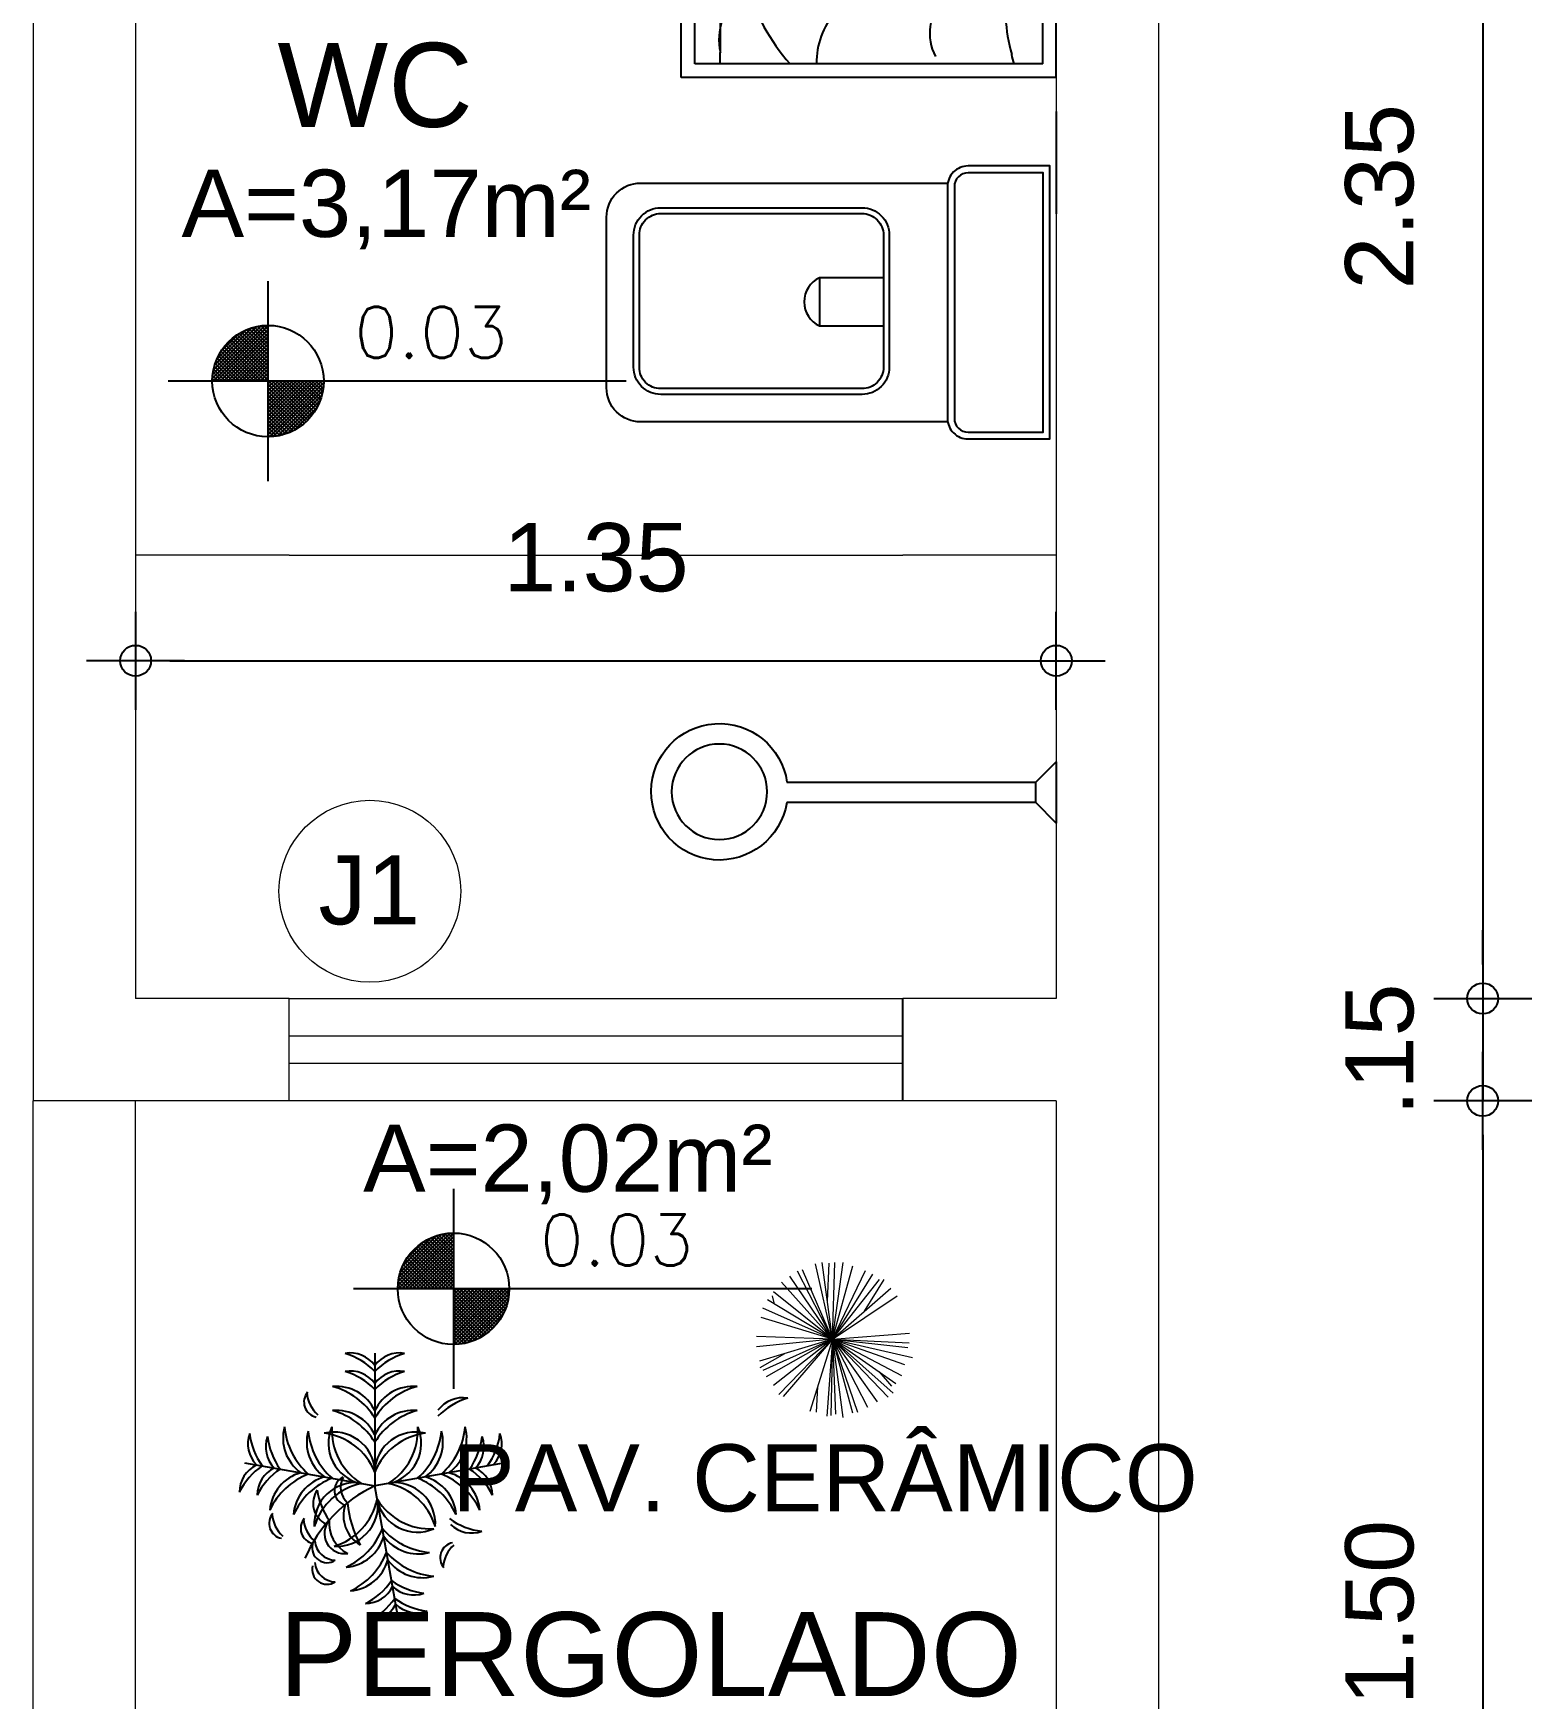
# Model space of a CAD drawing. Header units: millimetres. Extents: x 1345 to 2117, y 1214 to 1365.
# Drawn here: x 1872.81 to 1875.007, y 1282.969 to 1285.409 of the extents above; entities that cross this region are included whole.
import ezdxf

# ---------------------------------------------------------------- set-up
doc = ezdxf.new("R2010")
doc.units = ezdxf.units.MM
doc.header["$LTSCALE"] = 0.5
for name, color, linetype in [('02', 2, 'Continuous'), ('DIVERSOS', 4, 'Continuous'), ('ESQUADRIA', 3, 'Continuous'), ('FMPLANT', 3, 'Continuous'), ('MOBIL-I', 251, 'Continuous'), ('parede', 2, 'Continuous'), ('PISO', 8, 'Continuous'), ('TEXTO2', 3, 'Continuous'), ('TXT_0', 7, 'Continuous')]:
    doc.layers.add(name, color=color, linetype=linetype)
doc.styles.add('ADITIVOCAD', font='ROMANS.shx')
doc.styles.add('SANSSERIF', font='sas_____.pfb', dxfattribs={"height": 1})
doc.styles.get("Standard").update_dxf_attribs({"font": 'arial.ttf'})
doc.dimstyles.new('ESCALA50', dxfattribs={"dimtxt": 0.1, "dimasz": 0.05, "dimexe": 0.18, "dimexo": 0.06, "dimgap": 0.1, "dimtad": 1, "dimzin": 4, "dimdsep": 46, "dimtxsty": 'Standard', "dimblk": 'BOLA', "dimcen": -0.06, "dimse1": 1, "dimse2": 1, "dimclrd": 7, "dimclrt": 7, "dimadec": 0, "dimazin": 0, "dimtfac": 1, "dimtix": 1, "dimtmove": 0, "dimatfit": 3, "dimldrblk": 'BOLA', "dimfxl": 0, "dimtolj": 1, "dimtzin": 4, "dimarcsym": 0})

# ---------------------------------------------------------------- blocks, each defined once
blk = doc.blocks.new('ADC_CHUVEIRO')
for p, q in [((0, 0.045), (0, -0.045)), ((0.03, 0.015), (0, 0.045)), ((0.395, 0.015), (0.03, 0.015)), ((0.03, -0.015), (0.03, 0.015)), ((0, -0.045), (0.03, -0.015)), ((0.03, -0.015), (0.3953, -0.015))]:
    blk.add_line(p, q)
blk.add_circle((0.494, 0.0009), 0.07)
blk.add_arc((0.494, 0.0009), 0.1, 189.1456, 171.891)
blk = doc.blocks.new('ADC_VASO_02')
blk.add_lwpolyline([(-0.175, 0.15), (-0.175, 0.6, -0.414214), (-0.125, 0.65), (0.125, 0.65, -0.414214), (0.175, 0.6), (0.175, 0.1496)], format="xyb")
for points in [[(0.1388, 0.2754, -0.414214), (0.0988, 0.2354), (-0.0948, 0.2354, -0.414214), (-0.1348, 0.2754), (-0.1348, 0.5704, -0.414214), (-0.0948, 0.6104), (0.0988, 0.6104, -0.414214), (0.1388, 0.5704)], [(0.1303, 0.2754, -0.414214), (0.0988, 0.2439), (-0.0948, 0.2439, -0.414214), (-0.1263, 0.2754), (-0.1263, 0.5704, -0.414214), (-0.0948, 0.6019), (0.0988, 0.6019, -0.414214), (0.1303, 0.5704)], [(-0.17, 0.15, 0.414214), (-0.2, 0.12), (-0.2, 0), (0.2, 0), (0.2, 0.12, 0.414214), (0.17, 0.15)], [(-0.17, 0.14, 0.414214), (-0.19, 0.12), (-0.19, 0.01), (0.19, 0.01), (0.19, 0.12, 0.414214), (0.17, 0.14)]]:
    blk.add_lwpolyline(points, format="xyb", close=True)
blk.add_lwpolyline([(0.0363, 0.2439), (0.0363, 0.3375), (-0.0344, 0.3375), (-0.0344, 0.2439)])
blk.add_arc((0.0009, 0.3215), 0.0388, 24.3951, 155.6049)
blk = doc.blocks.new('ADC_LAV_05')
for p, q in [((0, 0), (0, 0.55)), ((0, 0.55), (0.7704, 0.55)), ((0.7704, 0.55), (1, 0.3206)), ((0.02, 0.53), (0.7621, 0.53)), ((0.02, 0.02), (0.02, 0.53)), ((0.7621, 0.53), (0.98, 0.3123)), ((1, 0), (1, 0.3206)), ((0.98, 0.02), (0.98, 0.3123)), ((0, 0), (1, 0)), ((0.02, 0.02), (0.98, 0.02))]:
    blk.add_line(p, q)
for points in [[(0.4062, 0.1206, 0.083485), (0.4944, 0.1354, 0.090959), (0.566, 0.1759, 0.104004), (0.6157, 0.239, 0.115577), (0.6322, 0.3095, 0.115577), (0.6157, 0.38, 0.104004), (0.566, 0.443, 0.090959), (0.4944, 0.4835, 0.083485), (0.4062, 0.4983, 0.083485), (0.3179, 0.4835, 0.090959), (0.2463, 0.443, 0.104004), (0.1966, 0.38, 0.115577), (0.1801, 0.3095, 0.115577), (0.1966, 0.239, 0.104004), (0.2463, 0.1759, 0.090959), (0.3179, 0.1354, 0.083485)], [(0.4062, 0.1248, 0.083485), (0.493, 0.1394, 0.090959), (0.5633, 0.1791, 0.104004), (0.6119, 0.2408, 0.115577), (0.628, 0.3095, 0.115577), (0.6119, 0.3781, 0.104004), (0.5633, 0.4398, 0.090959), (0.493, 0.4795, 0.083485), (0.4062, 0.4941, 0.083485), (0.3193, 0.4795, 0.090959), (0.249, 0.4398, 0.104004), (0.2004, 0.3781, 0.115577), (0.1843, 0.3095, 0.115577), (0.2004, 0.2408, 0.104004), (0.249, 0.1791, 0.090959), (0.3193, 0.1394, 0.083485)]]:
    blk.add_lwpolyline(points, format="xyb", close=True)
for radius in [0.0339, 0.025]:
    blk.add_circle((0.4055, 0.2206), radius)
for centre, radius, start, end in [((0.4995, 0.9177), 0.4342, 269.3247, 295.8903), ((0.76, 0.3809), 0.1624, 113.3641, 115.8903), ((0.0559, 1.3962), 0.9039, 267.7229, 278.9638), ((0.0552, 0.402), 0.0926, 41.3487, 101.8141), ((0.2875, -0.0718), 0.5823, 78.2401, 98.9638), ((0.2605, 0.3465), 0.1245, 78.9955, 123.3333), ((0.2201, 0.1636), 0.3026, 106.3243, 131.3792), ((0.1665, 0.4999), 0.0556, 221.3487, 297.4318), ((0.6508, 0.2793), 0.1756, 56.1908, 116.2902), ((1.1381, 1.007), 0.7001, 236.1908, 255.5369), ((0.9639, 0.4778), 0.2217, 193.7216, 269.9715), ((0.0206, 0.2349), 0.1168, 49.9343, 90.2724), ((0.3586, 0.6369), 0.4085, 229.9343, 244.0853), ((0.5983, 0.255), 0.0641, 344.5869, 58.1135), ((0.6184, 0.1896), 0.0639, 49.2661, 86.8336), ((0.7799, 0.3241), 0.1475, 215.7175, 274.1895), ((0.0641, 0.1144), 0.0713, 44.7702, 118.1843), ((0.363, 0.8774), 0.8206, 280.1922, 301.4107), ((0.8604, 0.032), 0.1609, 66.126, 115.6626), ((0.9822, 0.3072), 0.1401, 246.126, 269.1113), ((0.2056, 0.2549), 0.1281, 224.7702, 306.3582), ((0.8722, 0.3475), 0.2696, 267.8834, 293.5615), ((0.0957, -0.1456), 0.22, 78.1029, 106.3843), ((0.1688, 0.2014), 0.1346, 258.1029, 296.1994), ((0.8511, -0.2259), 0.3042, 87.8834, 109.2677), ((-0.0155, 0.2328), 0.1744, 281.75, 286.3843), ((0.4585, -0.1421), 0.2131, 111.0015, 130.4729), ((0.3613, 0.8866), 0.83, 271.4321, 280.1922), ((0.6495, -0.0622), 0.1173, 74.3079, 124.9939), ((0.688, 0.2406), 0.19, 267.9474, 289.2677)]:
    blk.add_arc(centre, radius, start, end)
for points in [[(0.2584, 0.4524), (0.2647, 0.4406), (0.2777, 0.465), (0.2797, 0.4531)], [(0.2777, 0.465), (0.2797, 0.4531), (0.2886, 0.471), (0.2899, 0.4611)], [(0.2886, 0.471), (0.2899, 0.4611), (0.3035, 0.4779), (0.2965, 0.4664)], [(0.3035, 0.4779), (0.2965, 0.4664), (0.3178, 0.4833), (0.3049, 0.4731)], [(0.231, 0.4287), (0.2403, 0.4137), (0.2433, 0.4404), (0.2513, 0.4271)], [(0.2433, 0.4404), (0.2513, 0.4271), (0.2584, 0.4524), (0.2647, 0.4406)], [(0.2176, 0.4133), (0.2336, 0.4041), (0.231, 0.4287), (0.2403, 0.4137)], [(0.1966, 0.38), (0.2152, 0.3688), (0.2049, 0.3949), (0.2213, 0.3828)], [(0.2049, 0.3949), (0.2213, 0.3828), (0.2176, 0.4133), (0.2336, 0.4041)], [(0.19, 0.3646), (0.2108, 0.3551), (0.1966, 0.38), (0.2152, 0.3688)], [(0.1821, 0.3345), (0.2054, 0.3236), (0.1859, 0.352), (0.2075, 0.3406)], [(0.1859, 0.352), (0.2075, 0.3406), (0.19, 0.3646), (0.2108, 0.3551)], [(0.1801, 0.311), (0.2052, 0.3059), (0.1808, 0.324), (0.205, 0.3144)], [(0.1808, 0.324), (0.205, 0.3144), (0.1821, 0.3345), (0.2054, 0.3236)], [(0.1806, 0.2975), (0.2057, 0.2976), (0.1801, 0.311), (0.2052, 0.3059)], [(0.1813, 0.2898), (0.2072, 0.2867), (0.1806, 0.2975), (0.2057, 0.2976)], [(0.1847, 0.2717), (0.2109, 0.2698), (0.1816, 0.2882), (0.2076, 0.2844)], [(0.1894, 0.2561), (0.2133, 0.2622), (0.1847, 0.2717), (0.2109, 0.2698)], [(0.1979, 0.2364), (0.216, 0.2547), (0.1894, 0.2561), (0.2133, 0.2622)], [(0.2064, 0.2215), (0.2209, 0.2436), (0.1979, 0.2364), (0.216, 0.2547)], [(0.2176, 0.2056), (0.222, 0.2413), (0.2064, 0.2215), (0.2209, 0.2436)], [(0.2303, 0.1909), (0.2314, 0.2247), (0.2176, 0.2056), (0.222, 0.2413)], [(0.2433, 0.1785), (0.2403, 0.2118), (0.2303, 0.1909), (0.2314, 0.2247)], [(0.2571, 0.1674), (0.2482, 0.202), (0.2433, 0.1785), (0.2403, 0.2118)], [(0.2632, 0.1631), (0.2567, 0.1927), (0.2571, 0.1674), (0.2482, 0.202)], [(0.2742, 0.156), (0.2627, 0.1868), (0.2632, 0.1631), (0.2567, 0.1927)], [(0.2851, 0.1498), (0.2729, 0.1778), (0.2742, 0.156), (0.2627, 0.1868)], [(0.2956, 0.1445), (0.2839, 0.1687), (0.2851, 0.1498), (0.2729, 0.1778)], [(0.3256, 0.1339), (0.2928, 0.1613), (0.2956, 0.1445), (0.2839, 0.1687)], [(0.2966, 0.144), (0.3256, 0.1339), (0.2964, 0.1441), (0.3254, 0.133)], [(0.2964, 0.1441), (0.3254, 0.133), (0.3256, 0.1339), (0.3279, 0.1322)]]:
    blk.add_solid(points)
blk = doc.blocks.new('Adc_nivelpl')
h = blk.add_hatch()
h.set_pattern_fill('_U', color=256, scale=0.005, angle=45, style=0, double=1)
h.set_pattern_definition([(45, (-5.8772514, -3.5161936), (-0.003535534, 0.003535534), []), (135, (-5.8772514, -3.5161936), (-0.003535534, -0.003535534), [])])
h.paths.add_polyline_path([(0.1954, -0.0865, 0.414214), (0.0865, -0.1954), (0.1954, -0.1954)])
h.paths.add_polyline_path([(0.1954, -0.1954), (0.1954, -0.3043, 0.414214), (0.3043, -0.1954)])
for p, q in [((0.1954, 0), (0.1954, -0.3908)), ((0.8958, -0.1954), (0, -0.1954))]:
    blk.add_line(p, q)
blk.add_circle((0.1954, -0.1954), 0.1089)
at = {"flags": 8}
blk.add_attdef('NIVEL', (0.3642, -0.1501), '', height=0.1, dxfattribs=at)
blk = doc.blocks.new('A1194DB', base_point=(2.905, 11.0463))
for p in [(2.905, 11.5463), (2.4126, 11.1332), (3.3974, 11.1332), (2.9918, 10.5539)]:
    blk.add_line(p, (2.905, 11.0463))
for centre, radius, start, end in [((2.8119, 11.432), 0.1154, 36.28997, 99.62433), ((2.7184, 11.2969), 0.2598, 44.07628, 73.37936), ((2.998, 11.432), 0.1154, 80.37567, 143.71003), ((3.0916, 11.2969), 0.2598, 106.62064, 135.92372), ((2.8119, 11.3638), 0.1154, 36.28997, 99.62433), ((2.7184, 11.2287), 0.2598, 44.07628, 73.37936), ((2.998, 11.3638), 0.1154, 80.37567, 143.71003), ((3.0916, 11.2287), 0.2598, 106.62064, 135.92372), ((2.695, 11.3621), 0.0575, 139.742, 258.74753), ((2.7729, 11.4076), 0.1251, 184.61802, 228.21064), ((2.7604, 11.2616), 0.1598, 25.24891, 95.39371), ((2.6762, 11.1619), 0.2679, 31.37119, 75.03657), ((3.0495, 11.2616), 0.1598, 84.60629, 154.75109), ((3.1337, 11.1619), 0.2679, 104.96343, 148.62881), ((3.2361, 11.2628), 0.1154, 80.37567, 143.71003), ((3.3297, 11.1277), 0.2598, 106.62064, 135.92372), ((2.7604, 11.1707), 0.1598, 25.24891, 95.39371), ((2.6762, 11.0709), 0.2679, 31.37119, 75.03657), ((3.0495, 11.1707), 0.1598, 84.60629, 154.75109), ((3.1337, 11.0709), 0.2679, 104.96343, 148.62881), ((2.7181, 11.2261), 0.1598, 164.60629, 234.75109), ((2.8309, 11.2917), 0.2679, 184.96343, 228.62881), ((2.8076, 11.2103), 0.1598, 164.60629, 234.75109), ((2.9205, 11.2759), 0.2679, 184.96343, 228.62881), ((2.7506, 11.0931), 0.1558, 3.42594, 103.63458), ((2.8857, 11.2065), 0.1558, 156.36542, 256.57406), ((2.9783, 11.2559), 0.2357, 176.81221, 238.33354), ((3.0593, 11.0931), 0.1558, 76.36542, 176.57406), ((2.8316, 11.2559), 0.2357, 301.66646, 3.18779), ((2.9242, 11.2065), 0.1558, 283.42594, 23.63458), ((2.8895, 11.2759), 0.2679, 311.37119, 355.03657), ((3.0023, 11.2103), 0.1598, 305.24891, 15.39371), ((2.979, 11.2917), 0.2679, 311.37119, 355.03657), ((3.0919, 11.2261), 0.1598, 305.24891, 15.39371), ((2.5413, 11.2049), 0.1154, 160.37567, 223.71003), ((2.6906, 11.2736), 0.2598, 186.62064, 215.92372), ((2.6085, 11.1931), 0.1154, 160.37567, 223.71003), ((2.7578, 11.2618), 0.2598, 186.62064, 215.92372), ((2.6859, 11.0105), 0.2357, 21.66646, 83.18779), ((3.124, 11.0105), 0.2357, 96.81221, 158.33354), ((3.0521, 11.2618), 0.2598, 324.07628, 353.37936), ((3.2015, 11.1931), 0.1154, 316.28997, 19.62433), ((3.1193, 11.2736), 0.2598, 324.07628, 353.37936), ((3.2686, 11.2049), 0.1154, 316.28997, 19.62433), ((2.509, 11.0217), 0.1154, 116.28997, 179.62433), ((2.6258, 10.9061), 0.2598, 124.07628, 153.37936), ((2.5762, 11.0099), 0.1154, 116.28997, 179.62433), ((2.693, 10.8942), 0.2598, 124.07628, 153.37936), ((2.6679, 10.9413), 0.1598, 105.24891, 175.39371), ((2.7514, 10.8411), 0.2679, 111.37119, 155.03657), ((2.7574, 10.9256), 0.1598, 105.24891, 175.39371), ((2.841, 10.8253), 0.2679, 111.37119, 155.03657), ((2.8321, 10.9024), 0.1558, 83.42594, 183.63458), ((2.8087, 11.0276), 0.0563, 114.22575, 255.12788), ((2.8535, 11.0404), 0.078, 150.43977, 228.66943), ((2.9778, 10.9024), 0.1558, 356.36542, 96.57406), ((2.9689, 10.8253), 0.2679, 24.96343, 68.62881), ((3.0525, 10.9256), 0.1598, 4.60629, 74.75109), ((3.0585, 10.8411), 0.2679, 24.96343, 68.62881), ((3.1421, 10.9413), 0.1598, 4.60629, 74.75109), ((3.1169, 10.8942), 0.2598, 26.62064, 55.92372), ((3.2338, 11.0099), 0.1154, 0.37567, 63.71003), ((3.1373, 10.5587), 0.5402, 115.47721, 156.6585), ((2.7588, 10.9805), 0.0869, 144.98654, 244.40339), ((2.9022, 10.8244), 0.2357, 101.66646, 163.18779), ((2.9354, 11.0633), 0.25, 187.57587, 215.89417), ((2.683, 11.0436), 0.2357, 286.81221, 348.33354), ((3.1145, 11.1197), 0.2357, 211.66646, 273.18779), ((2.9077, 10.8244), 0.2357, 16.81221, 78.33354), ((2.5634, 10.9046), 0.0575, 139.742, 258.74753), ((2.6413, 10.9501), 0.1251, 184.61802, 228.21064), ((2.7611, 10.9735), 0.1558, 266.36542, 6.57406), ((2.916, 10.9339), 0.1295, 161.44767, 239.36723), ((3.2224, 11.0216), 0.4224, 185.40074, 208.13904), ((3.0651, 11.0271), 0.1558, 193.42594, 293.63458), ((2.6825, 10.8858), 0.0575, 139.742, 258.74753), ((2.7604, 10.9313), 0.1251, 184.61802, 228.21064), ((2.791, 10.8669), 0.0766, 138.87442, 278.97626), ((2.8575, 10.9036), 0.125, 173.75364, 244.09705), ((2.6839, 10.9824), 0.2679, 294.96343, 338.62881), ((3.1345, 11.0618), 0.2679, 221.37119, 265.03657), ((3.3391, 11.1328), 0.2598, 234.07628, 263.37936), ((3.2704, 10.9835), 0.1154, 226.28997, 289.62433), ((2.7249, 10.8131), 0.057, 167.05775, 302.85325), ((2.7577, 10.8453), 0.08, 185.18449, 268.65396), ((2.7842, 10.8988), 0.1598, 274.60629, 344.75109), ((3.0689, 10.949), 0.1598, 215.24891, 285.39371), ((3.2089, 10.7748), 0.0575, 101.25247, 220.258), ((3.2868, 10.7293), 0.1251, 131.78936, 175.38198), ((2.7249, 10.7316), 0.057, 167.05775, 302.85325), ((2.7577, 10.7638), 0.08, 185.18449, 268.65396), ((2.6997, 10.8928), 0.2679, 294.96343, 338.62881), ((2.8, 10.8092), 0.1598, 274.60629, 344.75109), ((3.1503, 10.9723), 0.2679, 221.37119, 265.03657), ((3.0847, 10.8594), 0.1598, 215.24891, 285.39371), ((2.7529, 10.8344), 0.2598, 296.62064, 325.92372), ((3.1204, 10.8992), 0.2598, 234.07628, 263.37936), ((2.8685, 10.7175), 0.1154, 270.37567, 333.71003), ((2.7647, 10.7672), 0.2598, 296.62064, 325.92372), ((3.0517, 10.7498), 0.1154, 226.28997, 289.62433), ((3.1323, 10.832), 0.2598, 234.07628, 263.37936), ((2.8803, 10.6504), 0.1154, 270.37567, 333.71003), ((3.0635, 10.6827), 0.1154, 226.28997, 289.62433)]:
    blk.add_arc(centre, radius, start, end)
blk = doc.blocks.new('BOLA')
for p, q in [((0, -1.435), (0, 1.435)), ((-1.435, 0), (1.435, 0))]:
    blk.add_line(p, q)
blk.add_circle((0, 0), 0.452)
blk = doc.blocks.new('*D118')
at = {"color": 7, "linetype": 'ByBlock', "lineweight": -2, "transparency": 16777216}
blk.add_line((1874.9351, 1286.2949), (1874.9351, 1284.0449), dxfattribs=at)
at = {"layer": 'Defpoints', "color": 0, "linetype": 'ByBlock', "transparency": 16777216}
for p in [(1874.3099, 1286.3449), (1874.3099, 1283.9949), (1874.9351, 1283.9949)]:
    blk.add_point(p, dxfattribs=at)
at = {"color": 7, "linetype": 'ByBlock', "lineweight": -2, "transparency": 16777216, "xscale": 0.05, "yscale": 0.05, "zscale": 0.05}
for p, rotation in [((1874.9351, 1286.3449), 90), ((1874.9351, 1283.9949), 270)]:
    blk.add_blockref('BOLA', p, dxfattribs=dict(at, rotation=rotation))
at = {"color": 7, "linetype": 'ByBlock', "transparency": 16777216, "insert": (1874.784, 1285.1699), "char_height": 0.1, "attachment_point": 5, "rotation": 90}
blk.add_mtext('\\A1;2.35', dxfattribs=at)
blk = doc.blocks.new('*D119')
at = {"color": 7, "linetype": 'ByBlock', "lineweight": -2, "transparency": 16777216}
for p, q in [((1874.9351, 1284.0449), (1874.9351, 1284.0949)), ((1874.9351, 1283.9949), (1874.9351, 1283.8449)), ((1874.9351, 1283.7949), (1874.9351, 1283.7449))]:
    blk.add_line(p, q, dxfattribs=at)
at = {"layer": 'Defpoints', "color": 0, "linetype": 'ByBlock', "transparency": 16777216}
for p in [(1874.3099, 1283.9949), (1874.3099, 1283.8449), (1874.9351, 1283.8449)]:
    blk.add_point(p, dxfattribs=at)
at = {"color": 7, "linetype": 'ByBlock', "lineweight": -2, "transparency": 16777216, "xscale": 0.05, "yscale": 0.05, "zscale": 0.05}
for p, rotation in [((1874.9351, 1283.9949), 270), ((1874.9351, 1283.8449), 90)]:
    blk.add_blockref('BOLA', p, dxfattribs=dict(at, rotation=rotation))
at = {"color": 7, "linetype": 'ByBlock', "transparency": 16777216, "insert": (1874.7841, 1283.9199), "char_height": 0.1, "attachment_point": 5, "rotation": 90}
blk.add_mtext('\\A1;.15', dxfattribs=at)
blk = doc.blocks.new('*D120')
at = {"color": 7, "linetype": 'ByBlock', "lineweight": -2, "transparency": 16777216}
blk.add_line((1874.9351, 1283.7949), (1874.9351, 1282.3949), dxfattribs=at)
at = {"layer": 'Defpoints', "color": 0, "linetype": 'ByBlock', "transparency": 16777216}
for p in [(1874.3099, 1283.8449), (1874.3099, 1282.3449), (1874.9351, 1282.3449)]:
    blk.add_point(p, dxfattribs=at)
at = {"color": 7, "linetype": 'ByBlock', "lineweight": -2, "transparency": 16777216, "xscale": 0.05, "yscale": 0.05, "zscale": 0.05}
for p, rotation in [((1874.9351, 1283.8449), 90), ((1874.9351, 1282.3449), 270)]:
    blk.add_blockref('BOLA', p, dxfattribs=dict(at, rotation=rotation))
at = {"color": 7, "linetype": 'ByBlock', "transparency": 16777216, "insert": (1874.7841, 1283.0949), "char_height": 0.1, "attachment_point": 5, "rotation": 90}
blk.add_mtext('\\A1;1.50', dxfattribs=at)
blk = doc.blocks.new('*D160')
at = {"color": 7, "linetype": 'ByBlock', "lineweight": -2, "transparency": 16777216}
blk.add_line((1873.0099, 1284.4899), (1874.2599, 1284.4899), dxfattribs=at)
at = {"layer": 'Defpoints', "color": 0, "linetype": 'ByBlock', "transparency": 16777216}
for p in [(1874.3099, 1284.4899), (1872.9599, 1283.9949), (1874.3099, 1283.9949)]:
    blk.add_point(p, dxfattribs=at)
at = {"color": 7, "linetype": 'ByBlock', "lineweight": -2, "transparency": 16777216, "xscale": 0.05, "yscale": 0.05, "zscale": 0.05, "rotation": 180}
blk.add_blockref('BOLA', (1872.9599, 1284.4899), dxfattribs=at)
at = {"color": 7, "linetype": 'ByBlock', "lineweight": -2, "transparency": 16777216, "xscale": 0.05, "yscale": 0.05, "zscale": 0.05}
blk.add_blockref('BOLA', (1874.3099, 1284.4899), dxfattribs=at)
at = {"color": 7, "linetype": 'ByBlock', "transparency": 16777216, "insert": (1873.6349, 1284.641), "char_height": 0.1, "attachment_point": 5}
blk.add_mtext('\\A1;1.35', dxfattribs=at)

msp = doc.modelspace()

# ---------------------------------------------------------------- linework, layer by layer
at = {"color": 2, "linetype": 'ByBlock'}
for p, q in [((1874.3099, 1285.2949), (1874.3099, 1285.1449)), ((1874.0849, 1283.8449), (1874.0849, 1283.9949))]:
    msp.add_line(p, q, dxfattribs=at)
at = {"layer": '02', "color": 2, "lineweight": 18}
for p, q in [((1874.3099, 1285.6849), (1874.3099, 1285.2949)), ((1874.3099, 1285.1449), (1874.3099, 1283.9949)), ((1874.3099, 1283.8449), (1874.3099, 1282.7949))]:
    msp.add_line(p, q, dxfattribs=at)
at = {"layer": 'DIVERSOS', "color": 8, "lineweight": 18}
msp.add_line((1873.1849, 1284.6449), (1874.0849, 1284.6449), dxfattribs=at)
at = {"layer": 'DIVERSOS', "lineweight": 18}
for p, q in [((1873.1849, 1283.9949), (1874.0849, 1283.9949)), ((1874.0849, 1283.8449), (1873.1849, 1283.8449))]:
    msp.add_line(p, q, dxfattribs=at)
at = {"layer": 'ESQUADRIA', "lineweight": 18}
for p, q in [((1874.0849, 1283.9399), (1873.1849, 1283.9399)), ((1874.0849, 1283.8999), (1873.1849, 1283.8999))]:
    msp.add_line(p, q, dxfattribs=at)
at = {"layer": 'FMPLANT', "lineweight": 18}
for p, q in [((1873.9817, 1283.4955), (1873.9568, 1283.6061)), ((1873.9817, 1283.4955), (1873.9668, 1283.6081)), ((1873.9743, 1283.5514), (1873.9768, 1283.6071)), ((1873.9817, 1283.4955), (1873.9851, 1283.6081)), ((1873.9817, 1283.4955), (1873.9975, 1283.6081)), ((1873.9817, 1283.4955), (1874.0116, 1283.6031)), ((1873.9817, 1283.4955), (1873.9069, 1283.5792)), ((1873.9817, 1283.4955), (1873.9194, 1283.5881)), ((1873.9817, 1283.4955), (1873.9302, 1283.5952)), ((1873.9817, 1283.4955), (1873.9377, 1283.5971)), ((1873.9817, 1283.4955), (1874.0299, 1283.5961)), ((1873.9817, 1283.4955), (1874.0407, 1283.5911)), ((1873.9817, 1283.4955), (1874.0507, 1283.5832)), ((1874.0288, 1283.5366), (1874.0574, 1283.5832)), ((1873.9817, 1283.4955), (1873.8862, 1283.5532)), ((1873.8969, 1283.5468), (1873.8936, 1283.5592)), ((1873.9817, 1283.4955), (1873.8953, 1283.5652)), ((1873.9817, 1283.4955), (1874.0673, 1283.5702)), ((1873.9817, 1283.4955), (1874.0765, 1283.5592)), ((1873.9817, 1283.4955), (1873.877, 1283.5273)), ((1873.877, 1283.5273), (1873.877, 1283.5273)), ((1873.9817, 1283.4955), (1873.8795, 1283.5413)), ((1873.9817, 1283.4955), (1874.0948, 1283.5044)), ((1873.9817, 1283.4955), (1873.8704, 1283.4994)), ((1873.9817, 1283.4955), (1873.8704, 1283.4845)), ((1873.9817, 1283.4955), (1873.8745, 1283.4635)), ((1873.9817, 1283.4955), (1873.8795, 1283.4496)), ((1873.9817, 1283.4955), (1873.8845, 1283.4406)), ((1873.9817, 1283.4955), (1873.8953, 1283.4277)), ((1873.9817, 1283.4955), (1873.9028, 1283.4147)), ((1873.9817, 1283.4955), (1873.9094, 1283.4117)), ((1873.9817, 1283.4955), (1873.9485, 1283.3898)), ((1873.9817, 1283.4955), (1873.9735, 1283.3827)), ((1873.9817, 1283.4955), (1873.9793, 1283.3838)), ((1873.9817, 1283.4955), (1874.0939, 1283.4904)), ((1873.9817, 1283.4955), (1874.0923, 1283.4834)), ((1873.9817, 1283.4955), (1874.0873, 1283.4585)), ((1873.9817, 1283.4955), (1874.0831, 1283.4425)), ((1873.9817, 1283.4955), (1874.0748, 1283.4307)), ((1873.9817, 1283.4955), (1873.9967, 1283.3808)), ((1873.9817, 1283.4955), (1873.9859, 1283.3857)), ((1873.9817, 1283.4955), (1874.0332, 1283.3958)), ((1873.9817, 1283.4955), (1874.0474, 1283.4037)), ((1873.9817, 1283.4955), (1874.0632, 1283.4106)), ((1873.9817, 1283.4955), (1874.0183, 1283.3887)), ((1873.9817, 1283.4955), (1874.0707, 1283.4166)), ((1873.9817, 1283.4955), (1874.0989, 1283.4686)), ((1873.9817, 1283.4955), (1874.0108, 1283.3877)), ((1873.9111, 1283.4744), (1873.8753, 1283.4536)), ((1874.0501, 1283.4479), (1874.0682, 1283.4266)), ((1873.9599, 1283.4262), (1873.9577, 1283.3887))]:
    msp.add_line(p, q, dxfattribs=at)
at = {"layer": 'parede', "lineweight": 18}
for p, q in [((1874.4599, 1292.9949), (1874.4599, 1267.9949)), ((1872.8099, 1285.6449), (1872.8099, 1283.8449)), ((1872.9599, 1285.6449), (1872.9599, 1283.9949)), ((1873.1849, 1283.9949), (1872.9599, 1283.9949)), ((1873.1849, 1283.8449), (1873.1849, 1283.9949)), ((1874.3099, 1283.9949), (1874.0849, 1283.9949)), ((1873.1849, 1283.8449), (1872.8099, 1283.8449)), ((1874.3099, 1283.8449), (1874.0849, 1283.8449))]:
    msp.add_line(p, q, dxfattribs=at)
at = {"layer": 'parede', "color": 8, "lineweight": 18}
for p, q in [((1873.1849, 1284.6449), (1872.9599, 1284.6449)), ((1874.3099, 1284.6449), (1874.0849, 1284.6449))]:
    msp.add_line(p, q, dxfattribs=at)
at = {"layer": 'PISO', "lineweight": 18}
for p, q in [((1872.8099, 1282.6949), (1872.8099, 1283.8449)), ((1872.9599, 1282.6949), (1872.9599, 1283.8449))]:
    msp.add_line(p, q, dxfattribs=at)
msp.add_circle((1873.3034, 1284.1521), 0.1333, dxfattribs=at)

# ---------------------------------------------------------------- block references
at = {"layer": 'FMPLANT', "lineweight": 18, "xscale": 0.3884758565179709, "yscale": 0.3884758565179709, "zscale": 0.3884758565179709}
msp.add_blockref('A1194DB', (1873.3107, 1283.2808), dxfattribs=at)
at = {"layer": 'MOBIL-I', "lineweight": 18, "rotation": 89.99999999999993}
for name, p in [('ADC_LAV_05', (1874.3099, 1285.3449)), ('ADC_VASO_02', (1874.3004, 1285.015))]:
    msp.add_blockref(name, p, dxfattribs=at)
at = {"layer": 'MOBIL-I', "lineweight": 18, "xscale": -1}
msp.add_blockref('ADC_CHUVEIRO', (1874.3099, 1284.297), dxfattribs=at)
at = {"layer": 'TXT_0', "lineweight": 18}
ref = msp.add_blockref('Adc_nivelpl', (1873.0075, 1285.0463), dxfattribs=dict(at, xscale=0.75, yscale=0.75, zscale=0.75))
ref.add_attrib('NIVEL', '0.03', (1873.2806, 1284.9337), dxfattribs={"height": 0.075, "style": 'ADITIVOCAD', "flags": 8})
ref = msp.add_blockref('Adc_nivelpl', (1873.2795, 1283.7161), dxfattribs=dict(at, xscale=0.75, yscale=0.75, zscale=0.75))
ref.add_attrib('NIVEL', '0.03', (1873.5527, 1283.6036), dxfattribs={"height": 0.075, "style": 'ADITIVOCAD', "flags": 8})

# ---------------------------------------------------------------- texts
at = {"layer": 'DIVERSOS', "lineweight": 18, "insert": (1873.228, 1284.2046), "char_height": 0.10106, "width": 0.373078, "attachment_point": 1}
msp.add_mtext('{\\C3;J1}', dxfattribs=at)
at = {"layer": 'TEXTO2', "lineweight": 18, "style": 'SANSSERIF'}
for s, p in [('WC', (1873.1679, 1285.2723)), ('PERGOLADO', (1873.1701, 1282.9725))]:
    msp.add_text(s, height=0.12312, dxfattribs=at).set_placement(p)
at = {"layer": 'TXT_0', "lineweight": 18, "style": 'SANSSERIF'}
for s, height, p in [('A=3,17m²', 0.0985, (1873.0273, 1285.1111)), ('A=2,02m²', 0.0985, (1873.2935, 1283.7117)), ('PAV. CERÂMICO', 0.098496, (1873.4241, 1283.2432))]:
    msp.add_text(s, height=height, dxfattribs=at).set_placement(p)

# ---------------------------------------------------------------- dimensions: what is measured, and where the dimension line sits
at = {"color": 2, "linetype": 'ByBlock'}
for base, p1, p2, picture, middle in [((1874.9351, 1283.9949), (1874.3099, 1286.3449), (1874.3099, 1283.9949), '*D118', (1874.784, 1285.1699)), ((1874.9351, 1283.8449), (1874.3099, 1283.9949), (1874.3099, 1283.8449), '*D119', (1874.7841, 1283.9199)), ((1874.9351, 1282.3449), (1874.3099, 1283.8449), (1874.3099, 1282.3449), '*D120', (1874.7841, 1283.0949))]:
    dim = msp.add_linear_dim(base=base, p1=p1, p2=p2, angle=90, dimstyle='ESCALA50', override={"dimtmove": 1}, dxfattribs=at)
    dim.commit()
    dim.dimension.update_dxf_attribs({"geometry": picture, "text_midpoint": middle})
at = {"color": 2, "linetype": 'ByBlock', "true_color": 0xf1eb1f}
dim = msp.add_linear_dim(base=(1874.3099, 1284.4899), p1=(1872.9599, 1283.9949), p2=(1874.3099, 1283.9949), dimstyle='ESCALA50', dxfattribs=at)
dim.commit()
dim.dimension.update_dxf_attribs({"geometry": '*D160', "text_midpoint": (1873.6349, 1284.641)})

doc.saveas('drawing.dxf')
